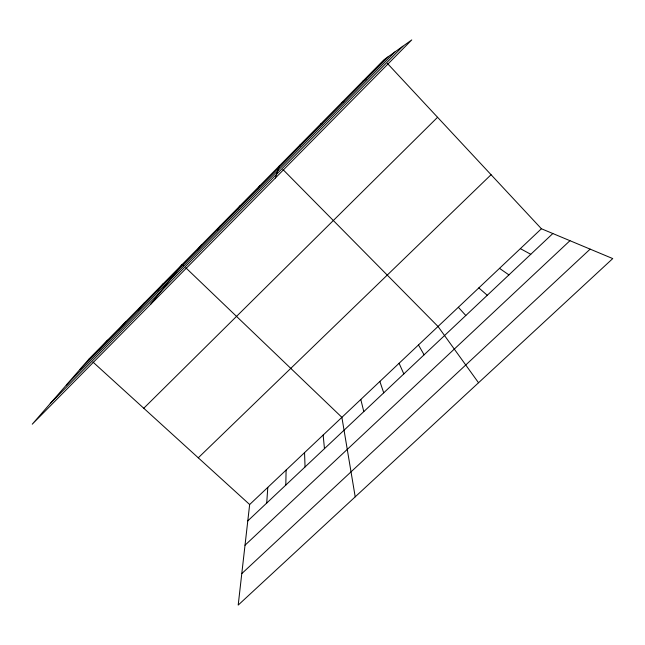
<?xml version="1.0" encoding="UTF-8"?>
<svg xmlns="http://www.w3.org/2000/svg" width="645" height="645" viewBox="0 0 645 645"><rect width="100%" height="100%" fill="white"/><g stroke="black" fill="none" stroke-linecap="round" stroke-linejoin="round"><path stroke-width="0.97" d="M285.808 485.08L286.098 470.084M266.716 503.06L267.804 487.378M541.405 228.749L249.655 504.527L238.198 605.091L612.75 258.581L541.405 228.749L387.322 63.355M275.334 178.052L279.35 165.894M258.024 188.808L259.588 185.945M237.529 209.593L240.005 205.811M217.22 230.192L220.59 225.508M197.096 250.599L201.337 245.036M150.414 304.553L182.261 264.386L183.664 265.732M157.396 290.863L163.338 283.574M137.804 310.729L144.585 302.602M118.398 330.409L125.993 321.468M99.161 349.921L107.554 340.173M80.093 369.262L388.379 56.615M66.37 385.017L395.006 51.882M50.254 403.528L402.867 46.263M143.762 408.253L437.568 117.285M198.273 457.813L491.063 174.714M247.793 520.886L552.838 233.53M245.019 545.21L569.962 240.69M241.786 573.607L590.143 249.131M362.667 81.383L366.021 79.295M341.552 102.805L343.874 101.749M320.63 124.025L321.944 123.993M520.362 248.639L530.779 254.307M499.504 268.352L508.921 274.899M478.832 287.896L487.273 295.297M92.945 362.047L249.655 504.527M185.768 267.756L341.89 417.339L355.21 496.844M282.849 169.433L438.019 326.475L478.526 382.751M458.337 307.27L465.811 315.51M418.476 344.954L424.096 354.806M399.086 363.272L403.818 373.906M299.893 145.06L300.223 146.02M379.865 381.445L383.727 392.837M360.797 399.465L363.804 411.607M323.145 435.069L324.467 448.662M304.545 452.645L305.053 466.948M89.276 358.717L32.25 424.2L411.76 39.909L383.977 59.767L89.276 358.717"/></g></svg>
